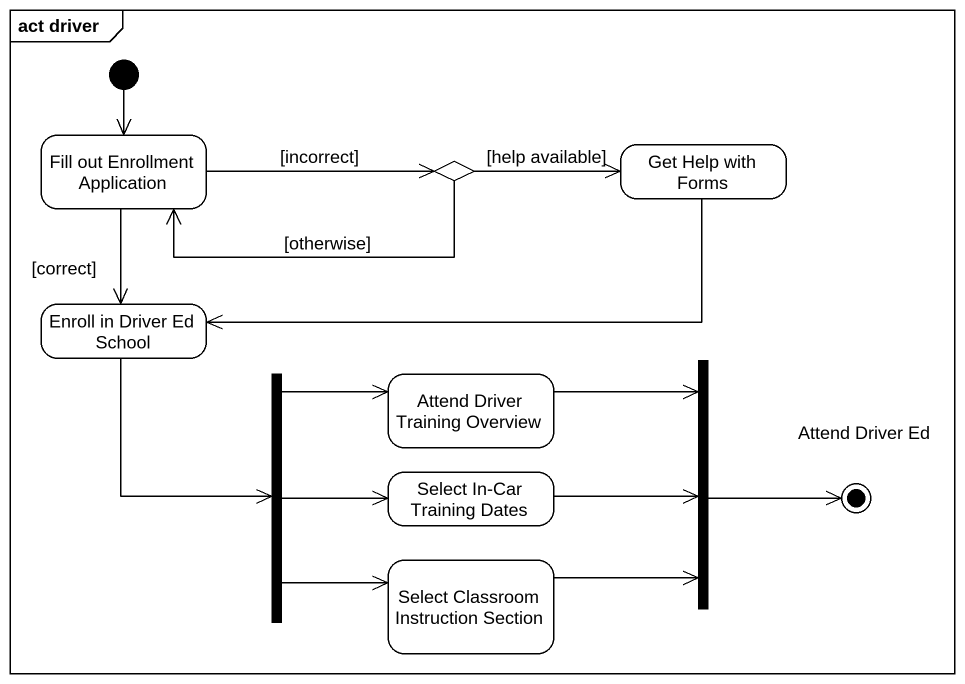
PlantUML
@startuml
mainframe act driver
hide empty description
state "Fill out Enrollment Application" as Fill_out_Enrollment
state choice1 <<choice>>
state "Get Help with Forms" as Get_Help_with_Forms
state "Enroll in Driver Ed School" as Enroll_in_Driver_Ed_School
state fork1 <<fork>>
state "Attend Driver Training Overview" as Attend_Driver_Training
state fork2 <<join>>
state "Select In-Car Training Dates" as Select_In_Car_Training_Dates
state "Attend Driver Ed" as Attend_Driver_Ed <<end>>
state "Select Classroom Instruction Section" as Select_Classroom
[*] --> Fill_out_Enrollment
Fill_out_Enrollment -right-> choice1 : [incorrect]
Fill_out_Enrollment --> Enroll_in_Driver_Ed_School : [correct]
choice1 -left-> Fill_out_Enrollment : [otherwise]
choice1 -right-> Get_Help_with_Forms : [help available]
Get_Help_with_Forms -left-> Enroll_in_Driver_Ed_School
Enroll_in_Driver_Ed_School --> fork1
fork1 -right-> Attend_Driver_Training
fork1 -right-> Select_In_Car_Training_Dates
fork1 -right-> Select_Classroom
Attend_Driver_Training -right-> fork2
fork2 -right-> Attend_Driver_Ed
Select_In_Car_Training_Dates -right-> fork2
Select_Classroom -right-> fork2
@enduml
